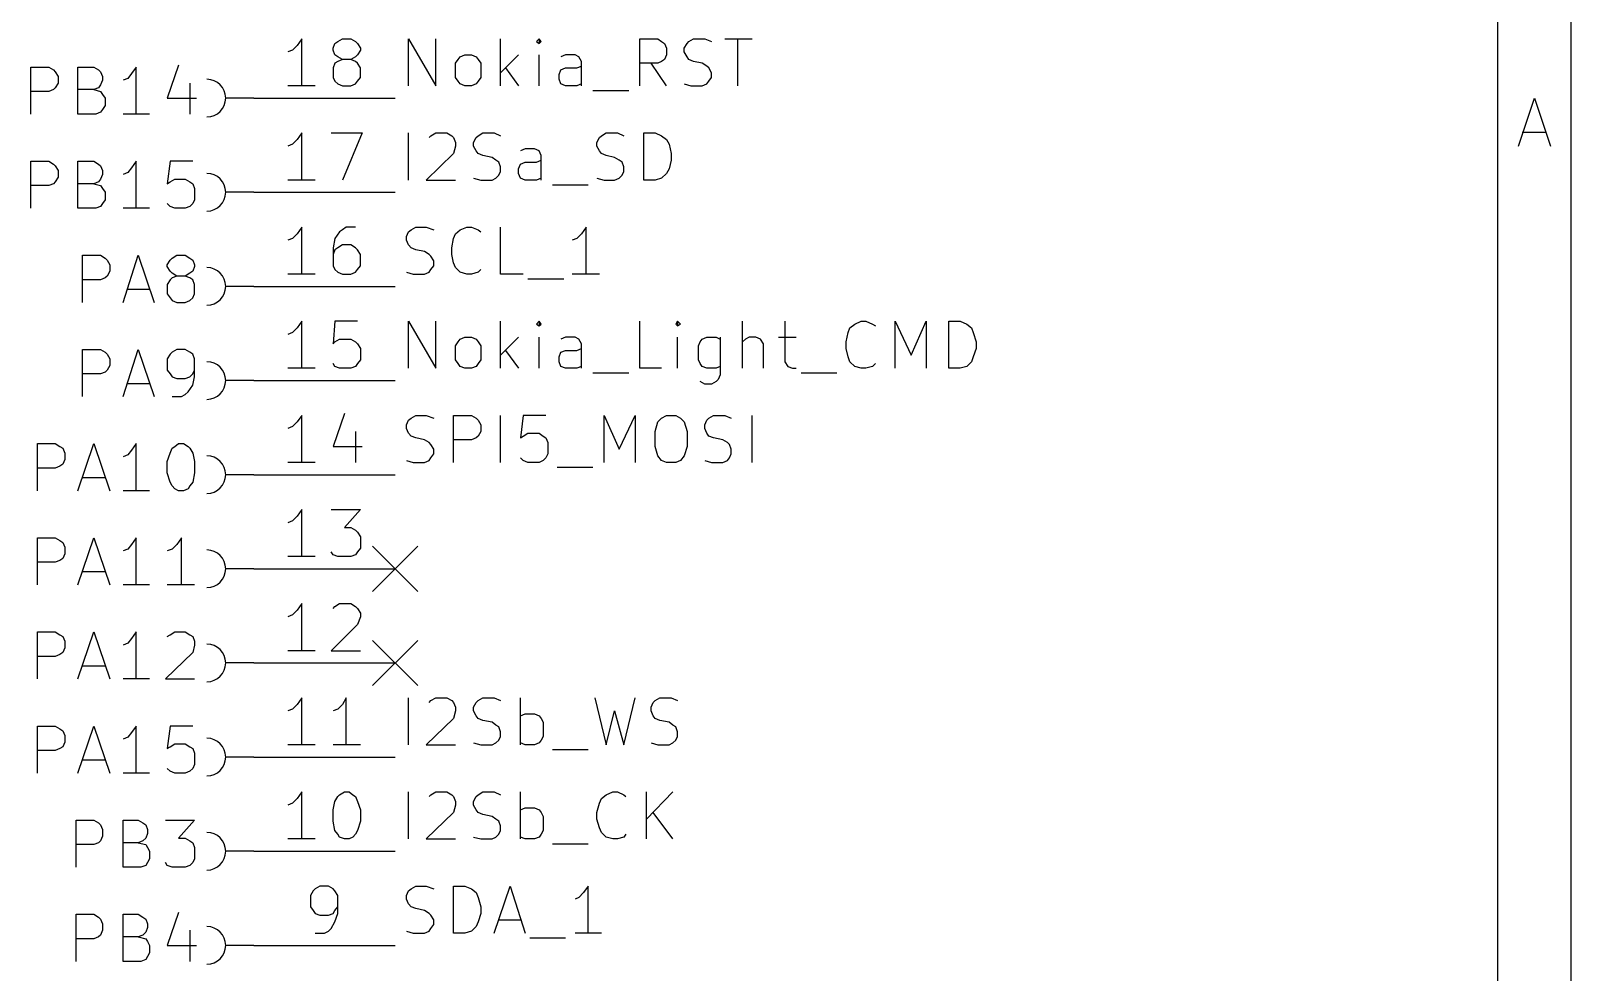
# Model space of a CAD drawing. Extents: x 0.4 to 11.3, y -7.9 to -0.4.
# Drawn here: x 9.663 to 11.299, y -2.278 to -1.278 of the extents above; entities that cross this region are included whole.
import ezdxf

# ---------------------------------------------------------------- set-up
doc = ezdxf.new("R2010")
doc.units = 0
doc.header["$MEASUREMENT"] = 0
for name, color, linetype in [('BLACK', 7, 'CONTINUOUS'), ('BLUE2', 5, 'CONTINUOUS'), ('BLUE3', 171, 'CONTINUOUS'), ('RED2', 1, 'CONTINUOUS')]:
    doc.layers.add(name, color=color, linetype=linetype)

msp = doc.modelspace()

# ---------------------------------------------------------------- linework, layer by layer
at = {"layer": 'BLACK', "linetype": 'CONTINUOUS'}
for p, q in [((10.064, -1.337), (10.064, -1.287)), ((10.064, -1.287), (10.093, -1.337)), ((10.093, -1.337), (10.093, -1.287)), ((10.162, -1.337), (10.162, -1.287)), ((10.203, -1.287), (10.2, -1.29)), ((10.2, -1.29), (10.203, -1.292)), ((10.205, -1.29), (10.203, -1.287)), ((10.203, -1.287), (10.203, -1.292)), ((10.203, -1.292), (10.205, -1.29)), ((10.31, -1.337), (10.31, -1.287)), ((10.31, -1.287), (10.329, -1.287)), ((10.329, -1.287), (10.333, -1.29)), ((10.333, -1.29), (10.336, -1.292)), ((10.336, -1.292), (10.338, -1.297)), ((10.357, -1.297), (10.36, -1.292)), ((10.36, -1.292), (10.362, -1.29)), ((10.362, -1.29), (10.367, -1.287)), ((10.367, -1.287), (10.379, -1.287)), ((10.379, -1.287), (10.386, -1.29)), ((10.4, -1.287), (10.429, -1.287)), ((10.414, -1.337), (10.414, -1.287)), ((10.117, -1.309), (10.119, -1.306)), ((10.119, -1.306), (10.124, -1.304)), ((10.124, -1.304), (10.131, -1.304)), ((10.131, -1.304), (10.136, -1.306)), ((10.136, -1.306), (10.138, -1.309)), ((10.181, -1.304), (10.162, -1.323)), ((10.203, -1.337), (10.203, -1.304)), ((10.231, -1.304), (10.226, -1.306)), ((10.241, -1.304), (10.231, -1.304)), ((10.245, -1.306), (10.241, -1.304)), ((10.248, -1.311), (10.245, -1.306)), ((10.338, -1.304), (10.336, -1.309)), ((10.338, -1.297), (10.338, -1.304)), ((10.357, -1.301), (10.357, -1.297)), ((10.36, -1.306), (10.357, -1.301)), ((10.362, -1.309), (10.36, -1.306)), ((10.114, -1.313), (10.117, -1.309)), ((10.114, -1.328), (10.114, -1.313)), ((10.138, -1.309), (10.141, -1.313)), ((10.141, -1.313), (10.141, -1.328)), ((10.167, -1.318), (10.181, -1.337)), ((10.224, -1.325), (10.226, -1.32)), ((10.224, -1.33), (10.224, -1.325)), ((10.226, -1.32), (10.231, -1.318)), ((10.231, -1.318), (10.243, -1.318)), ((10.243, -1.318), (10.248, -1.316)), ((10.248, -1.337), (10.248, -1.311)), ((10.329, -1.313), (10.31, -1.313)), ((10.338, -1.337), (10.322, -1.313)), ((10.333, -1.311), (10.329, -1.313)), ((10.336, -1.309), (10.333, -1.311)), ((10.367, -1.311), (10.362, -1.309)), ((10.376, -1.313), (10.367, -1.311)), ((10.381, -1.316), (10.376, -1.313)), ((10.383, -1.318), (10.381, -1.316)), ((10.386, -1.323), (10.383, -1.318)), ((10.386, -1.328), (10.386, -1.323)), ((10.117, -1.332), (10.114, -1.328)), ((10.119, -1.335), (10.117, -1.332)), ((10.124, -1.337), (10.119, -1.335)), ((10.131, -1.337), (10.124, -1.337)), ((10.136, -1.335), (10.131, -1.337)), ((10.138, -1.332), (10.136, -1.335)), ((10.141, -1.328), (10.138, -1.332)), ((10.226, -1.335), (10.224, -1.33)), ((10.231, -1.337), (10.226, -1.335)), ((10.243, -1.337), (10.231, -1.337)), ((10.248, -1.335), (10.243, -1.337)), ((10.357, -1.335), (10.364, -1.337)), ((10.364, -1.337), (10.376, -1.337)), ((10.376, -1.337), (10.381, -1.335)), ((10.381, -1.335), (10.383, -1.332)), ((10.383, -1.332), (10.386, -1.328)), ((10.26, -1.342), (10.298, -1.342)), ((10.064, -1.437), (10.064, -1.387)), ((10.086, -1.392), (10.088, -1.39)), ((10.088, -1.39), (10.093, -1.387)), ((10.093, -1.387), (10.105, -1.387)), ((10.105, -1.387), (10.11, -1.39)), ((10.11, -1.39), (10.112, -1.392)), ((10.136, -1.392), (10.138, -1.39)), ((10.138, -1.39), (10.143, -1.387)), ((10.143, -1.387), (10.155, -1.387)), ((10.155, -1.387), (10.162, -1.39)), ((10.267, -1.392), (10.269, -1.39)), ((10.269, -1.39), (10.274, -1.387)), ((10.274, -1.387), (10.286, -1.387)), ((10.286, -1.387), (10.293, -1.39)), ((10.314, -1.437), (10.314, -1.387)), ((10.314, -1.387), (10.326, -1.387)), ((10.326, -1.387), (10.333, -1.39)), ((10.333, -1.39), (10.338, -1.394)), ((10.112, -1.392), (10.114, -1.397)), ((10.114, -1.401), (10.112, -1.409)), ((10.114, -1.397), (10.114, -1.401)), ((10.133, -1.397), (10.136, -1.392)), ((10.133, -1.401), (10.133, -1.397)), ((10.136, -1.406), (10.133, -1.401)), ((10.138, -1.409), (10.136, -1.406)), ((10.188, -1.404), (10.183, -1.406)), ((10.198, -1.404), (10.188, -1.404)), ((10.203, -1.406), (10.198, -1.404)), ((10.205, -1.411), (10.203, -1.406)), ((10.264, -1.397), (10.267, -1.392)), ((10.264, -1.401), (10.264, -1.397)), ((10.267, -1.406), (10.264, -1.401)), ((10.269, -1.409), (10.267, -1.406)), ((10.338, -1.394), (10.341, -1.399)), ((10.341, -1.399), (10.343, -1.409)), ((10.112, -1.409), (10.083, -1.437)), ((10.143, -1.411), (10.138, -1.409)), ((10.153, -1.413), (10.143, -1.411)), ((10.157, -1.416), (10.153, -1.413)), ((10.16, -1.418), (10.157, -1.416)), ((10.162, -1.423), (10.16, -1.418)), ((10.162, -1.428), (10.162, -1.423)), ((10.181, -1.425), (10.183, -1.42)), ((10.183, -1.42), (10.188, -1.418)), ((10.188, -1.418), (10.2, -1.418)), ((10.2, -1.418), (10.205, -1.416)), ((10.205, -1.437), (10.205, -1.411)), ((10.274, -1.411), (10.269, -1.409)), ((10.283, -1.413), (10.274, -1.411)), ((10.288, -1.416), (10.283, -1.413)), ((10.291, -1.418), (10.288, -1.416)), ((10.293, -1.423), (10.291, -1.418)), ((10.293, -1.428), (10.293, -1.423)), ((10.343, -1.416), (10.341, -1.425)), ((10.343, -1.409), (10.343, -1.416)), ((10.083, -1.437), (10.114, -1.437)), ((10.133, -1.435), (10.141, -1.437)), ((10.141, -1.437), (10.153, -1.437)), ((10.153, -1.437), (10.157, -1.435)), ((10.157, -1.435), (10.16, -1.432)), ((10.16, -1.432), (10.162, -1.428)), ((10.181, -1.43), (10.181, -1.425)), ((10.183, -1.435), (10.181, -1.43)), ((10.188, -1.437), (10.183, -1.435)), ((10.2, -1.437), (10.188, -1.437)), ((10.205, -1.435), (10.2, -1.437)), ((10.264, -1.435), (10.272, -1.437)), ((10.272, -1.437), (10.283, -1.437)), ((10.283, -1.437), (10.288, -1.435)), ((10.288, -1.435), (10.291, -1.432)), ((10.291, -1.432), (10.293, -1.428)), ((10.326, -1.437), (10.314, -1.437)), ((10.333, -1.435), (10.326, -1.437)), ((10.338, -1.43), (10.333, -1.435)), ((10.341, -1.425), (10.338, -1.43)), ((10.217, -1.442), (10.255, -1.442)), ((10.067, -1.49), (10.072, -1.487)), ((10.072, -1.487), (10.083, -1.487)), ((10.083, -1.487), (10.091, -1.49)), ((10.119, -1.49), (10.126, -1.487)), ((10.126, -1.487), (10.131, -1.487)), ((10.131, -1.487), (10.138, -1.49)), ((10.162, -1.537), (10.162, -1.487)), ((10.253, -1.487), (10.248, -1.494)), ((10.253, -1.537), (10.253, -1.487)), ((10.062, -1.497), (10.064, -1.492)), ((10.062, -1.501), (10.062, -1.497)), ((10.064, -1.506), (10.062, -1.501)), ((10.064, -1.492), (10.067, -1.49)), ((10.11, -1.509), (10.112, -1.499)), ((10.112, -1.499), (10.114, -1.494)), ((10.114, -1.494), (10.119, -1.49)), ((10.138, -1.49), (10.141, -1.492)), ((10.243, -1.499), (10.238, -1.501)), ((10.248, -1.494), (10.243, -1.499)), ((10.067, -1.509), (10.064, -1.506)), ((10.072, -1.511), (10.067, -1.509)), ((10.081, -1.513), (10.072, -1.511)), ((10.086, -1.516), (10.081, -1.513)), ((10.088, -1.518), (10.086, -1.516)), ((10.091, -1.523), (10.088, -1.518)), ((10.11, -1.516), (10.11, -1.509)), ((10.112, -1.525), (10.11, -1.516)), ((10.062, -1.535), (10.069, -1.537)), ((10.069, -1.537), (10.081, -1.537)), ((10.081, -1.537), (10.086, -1.535)), ((10.086, -1.535), (10.088, -1.532)), ((10.088, -1.532), (10.091, -1.528)), ((10.091, -1.528), (10.091, -1.523)), ((10.114, -1.53), (10.112, -1.525)), ((10.119, -1.535), (10.114, -1.53)), ((10.126, -1.537), (10.119, -1.535)), ((10.131, -1.537), (10.126, -1.537)), ((10.138, -1.535), (10.131, -1.537)), ((10.141, -1.532), (10.138, -1.535)), ((10.186, -1.537), (10.162, -1.537)), ((10.267, -1.537), (10.238, -1.537)), ((10.191, -1.542), (10.229, -1.542)), ((10.064, -1.637), (10.064, -1.587)), ((10.064, -1.587), (10.093, -1.637)), ((10.093, -1.637), (10.093, -1.587)), ((10.162, -1.637), (10.162, -1.587)), ((10.203, -1.587), (10.2, -1.59)), ((10.2, -1.59), (10.203, -1.592)), ((10.205, -1.59), (10.203, -1.587)), ((10.203, -1.587), (10.203, -1.592)), ((10.203, -1.592), (10.205, -1.59)), ((10.31, -1.637), (10.31, -1.587)), ((10.35, -1.587), (10.348, -1.59)), ((10.348, -1.59), (10.35, -1.592)), ((10.353, -1.59), (10.35, -1.587)), ((10.35, -1.587), (10.35, -1.592)), ((10.35, -1.592), (10.353, -1.59)), ((10.419, -1.637), (10.419, -1.587)), ((10.464, -1.587), (10.464, -1.63)), ((10.529, -1.609), (10.531, -1.599)), ((10.531, -1.599), (10.533, -1.594)), ((10.533, -1.594), (10.538, -1.59)), ((10.538, -1.59), (10.545, -1.587)), ((10.545, -1.587), (10.55, -1.587)), ((10.55, -1.587), (10.557, -1.59)), ((10.557, -1.59), (10.56, -1.592)), ((10.581, -1.637), (10.581, -1.587)), ((10.581, -1.587), (10.598, -1.623)), ((10.598, -1.623), (10.614, -1.587)), ((10.614, -1.587), (10.614, -1.637)), ((10.638, -1.637), (10.638, -1.587)), ((10.638, -1.587), (10.65, -1.587)), ((10.65, -1.587), (10.657, -1.59)), ((10.657, -1.59), (10.662, -1.594)), ((10.662, -1.594), (10.664, -1.599)), ((10.664, -1.599), (10.667, -1.609)), ((10.114, -1.613), (10.117, -1.609)), ((10.114, -1.628), (10.114, -1.613)), ((10.117, -1.609), (10.119, -1.606)), ((10.119, -1.606), (10.124, -1.604)), ((10.124, -1.604), (10.131, -1.604)), ((10.131, -1.604), (10.136, -1.606)), ((10.136, -1.606), (10.138, -1.609)), ((10.138, -1.609), (10.141, -1.613)), ((10.141, -1.613), (10.141, -1.628)), ((10.181, -1.604), (10.162, -1.623)), ((10.167, -1.618), (10.181, -1.637)), ((10.203, -1.637), (10.203, -1.604)), ((10.231, -1.604), (10.226, -1.606)), ((10.226, -1.62), (10.231, -1.618)), ((10.241, -1.604), (10.231, -1.604)), ((10.231, -1.618), (10.243, -1.618)), ((10.245, -1.606), (10.241, -1.604)), ((10.243, -1.618), (10.248, -1.616)), ((10.248, -1.611), (10.245, -1.606)), ((10.248, -1.637), (10.248, -1.611)), ((10.35, -1.637), (10.35, -1.604)), ((10.372, -1.613), (10.374, -1.609)), ((10.372, -1.628), (10.372, -1.613)), ((10.374, -1.609), (10.376, -1.606)), ((10.376, -1.606), (10.381, -1.604)), ((10.381, -1.604), (10.391, -1.604)), ((10.391, -1.604), (10.395, -1.606)), ((10.395, -1.604), (10.395, -1.644)), ((10.422, -1.606), (10.419, -1.609)), ((10.426, -1.604), (10.422, -1.606)), ((10.433, -1.604), (10.426, -1.604)), ((10.438, -1.606), (10.433, -1.604)), ((10.441, -1.611), (10.438, -1.606)), ((10.441, -1.637), (10.441, -1.611)), ((10.457, -1.604), (10.476, -1.604)), ((10.529, -1.616), (10.529, -1.609)), ((10.531, -1.625), (10.529, -1.616)), ((10.667, -1.616), (10.664, -1.625)), ((10.667, -1.609), (10.667, -1.616)), ((10.117, -1.632), (10.114, -1.628)), ((10.119, -1.635), (10.117, -1.632)), ((10.124, -1.637), (10.119, -1.635)), ((10.136, -1.635), (10.131, -1.637)), ((10.138, -1.632), (10.136, -1.635)), ((10.141, -1.628), (10.138, -1.632)), ((10.224, -1.625), (10.226, -1.62)), ((10.224, -1.63), (10.224, -1.625)), ((10.226, -1.635), (10.224, -1.63)), ((10.231, -1.637), (10.226, -1.635)), ((10.248, -1.635), (10.243, -1.637)), ((10.374, -1.632), (10.372, -1.628)), ((10.376, -1.635), (10.374, -1.632)), ((10.381, -1.637), (10.376, -1.635)), ((10.395, -1.635), (10.391, -1.637)), ((10.464, -1.63), (10.467, -1.635)), ((10.467, -1.635), (10.472, -1.637)), ((10.533, -1.63), (10.531, -1.625)), ((10.538, -1.635), (10.533, -1.63)), ((10.545, -1.637), (10.538, -1.635)), ((10.557, -1.635), (10.55, -1.637)), ((10.56, -1.632), (10.557, -1.635)), ((10.657, -1.635), (10.65, -1.637)), ((10.662, -1.63), (10.657, -1.635)), ((10.664, -1.625), (10.662, -1.63)), ((10.131, -1.637), (10.124, -1.637)), ((10.243, -1.637), (10.231, -1.637)), ((10.26, -1.642), (10.298, -1.642)), ((10.333, -1.637), (10.31, -1.637)), ((10.379, -1.654), (10.374, -1.651)), ((10.391, -1.637), (10.381, -1.637)), ((10.391, -1.651), (10.386, -1.654)), ((10.393, -1.649), (10.391, -1.651)), ((10.395, -1.644), (10.393, -1.649)), ((10.472, -1.637), (10.476, -1.637)), ((10.481, -1.642), (10.519, -1.642)), ((10.55, -1.637), (10.545, -1.637)), ((10.65, -1.637), (10.638, -1.637)), ((10.386, -1.654), (10.379, -1.654)), ((10.062, -1.697), (10.064, -1.692)), ((10.062, -1.701), (10.062, -1.697)), ((10.064, -1.706), (10.062, -1.701)), ((10.064, -1.692), (10.067, -1.69)), ((10.067, -1.69), (10.072, -1.687)), ((10.072, -1.687), (10.083, -1.687)), ((10.083, -1.687), (10.091, -1.69)), ((10.112, -1.737), (10.112, -1.687)), ((10.112, -1.687), (10.131, -1.687)), ((10.131, -1.687), (10.136, -1.69)), ((10.136, -1.69), (10.138, -1.692)), ((10.138, -1.692), (10.141, -1.697)), ((10.141, -1.697), (10.141, -1.704)), ((10.162, -1.737), (10.162, -1.687)), ((10.186, -1.687), (10.183, -1.711)), ((10.21, -1.687), (10.186, -1.687)), ((10.272, -1.737), (10.272, -1.687)), ((10.272, -1.687), (10.288, -1.723)), ((10.288, -1.723), (10.305, -1.687)), ((10.305, -1.687), (10.305, -1.737)), ((10.326, -1.704), (10.329, -1.694)), ((10.329, -1.694), (10.333, -1.69)), ((10.333, -1.69), (10.338, -1.687)), ((10.338, -1.687), (10.348, -1.687)), ((10.348, -1.687), (10.353, -1.69)), ((10.353, -1.69), (10.357, -1.694)), ((10.357, -1.694), (10.36, -1.704)), ((10.379, -1.697), (10.381, -1.692)), ((10.379, -1.701), (10.379, -1.697)), ((10.381, -1.706), (10.379, -1.701)), ((10.381, -1.692), (10.383, -1.69)), ((10.383, -1.69), (10.388, -1.687)), ((10.388, -1.687), (10.4, -1.687)), ((10.4, -1.687), (10.407, -1.69)), ((10.429, -1.737), (10.429, -1.687)), ((10.067, -1.709), (10.064, -1.706)), ((10.072, -1.711), (10.067, -1.709)), ((10.081, -1.713), (10.072, -1.711)), ((10.086, -1.716), (10.081, -1.713)), ((10.088, -1.718), (10.086, -1.716)), ((10.131, -1.713), (10.112, -1.713)), ((10.136, -1.711), (10.131, -1.713)), ((10.138, -1.709), (10.136, -1.711)), ((10.141, -1.704), (10.138, -1.709)), ((10.183, -1.711), (10.186, -1.709)), ((10.186, -1.709), (10.191, -1.706)), ((10.191, -1.706), (10.203, -1.706)), ((10.203, -1.706), (10.207, -1.709)), ((10.207, -1.709), (10.21, -1.711)), ((10.21, -1.711), (10.212, -1.716)), ((10.212, -1.716), (10.212, -1.728)), ((10.326, -1.72), (10.326, -1.704)), ((10.36, -1.704), (10.36, -1.72)), ((10.383, -1.709), (10.381, -1.706)), ((10.388, -1.711), (10.383, -1.709)), ((10.398, -1.713), (10.388, -1.711)), ((10.403, -1.716), (10.398, -1.713)), ((10.405, -1.718), (10.403, -1.716)), ((10.086, -1.735), (10.088, -1.732)), ((10.091, -1.723), (10.088, -1.718)), ((10.088, -1.732), (10.091, -1.728)), ((10.091, -1.728), (10.091, -1.723)), ((10.186, -1.735), (10.183, -1.732)), ((10.21, -1.732), (10.207, -1.735)), ((10.212, -1.728), (10.21, -1.732)), ((10.329, -1.73), (10.326, -1.72)), ((10.333, -1.735), (10.329, -1.73)), ((10.357, -1.73), (10.353, -1.735)), ((10.36, -1.72), (10.357, -1.73)), ((10.403, -1.735), (10.405, -1.732)), ((10.407, -1.723), (10.405, -1.718)), ((10.405, -1.732), (10.407, -1.728)), ((10.407, -1.728), (10.407, -1.723)), ((10.062, -1.735), (10.069, -1.737)), ((10.069, -1.737), (10.081, -1.737)), ((10.081, -1.737), (10.086, -1.735)), ((10.191, -1.737), (10.186, -1.735)), ((10.203, -1.737), (10.191, -1.737)), ((10.207, -1.735), (10.203, -1.737)), ((10.222, -1.742), (10.26, -1.742)), ((10.338, -1.737), (10.333, -1.735)), ((10.348, -1.737), (10.338, -1.737)), ((10.353, -1.735), (10.348, -1.737)), ((10.379, -1.735), (10.386, -1.737)), ((10.386, -1.737), (10.398, -1.737)), ((10.398, -1.737), (10.403, -1.735)), ((10.064, -2.037), (10.064, -1.987)), ((10.086, -1.992), (10.088, -1.99)), ((10.088, -1.99), (10.093, -1.987)), ((10.093, -1.987), (10.105, -1.987)), ((10.105, -1.987), (10.11, -1.99)), ((10.11, -1.99), (10.112, -1.992)), ((10.112, -1.992), (10.114, -1.997)), ((10.133, -1.997), (10.136, -1.992)), ((10.136, -1.992), (10.138, -1.99)), ((10.138, -1.99), (10.143, -1.987)), ((10.143, -1.987), (10.155, -1.987)), ((10.155, -1.987), (10.162, -1.99)), ((10.183, -2.037), (10.183, -1.987)), ((10.262, -1.987), (10.274, -2.037)), ((10.293, -2.037), (10.305, -1.987)), ((10.322, -1.997), (10.324, -1.992)), ((10.324, -1.992), (10.326, -1.99)), ((10.326, -1.99), (10.331, -1.987)), ((10.331, -1.987), (10.343, -1.987)), ((10.343, -1.987), (10.35, -1.99)), ((10.112, -2.009), (10.083, -2.037)), ((10.114, -2.001), (10.112, -2.009)), ((10.114, -1.997), (10.114, -2.001)), ((10.133, -2.001), (10.133, -1.997)), ((10.136, -2.006), (10.133, -2.001)), ((10.138, -2.009), (10.136, -2.006)), ((10.143, -2.011), (10.138, -2.009)), ((10.153, -2.013), (10.143, -2.011)), ((10.183, -2.006), (10.188, -2.004)), ((10.188, -2.004), (10.198, -2.004)), ((10.198, -2.004), (10.203, -2.006)), ((10.203, -2.006), (10.205, -2.009)), ((10.205, -2.009), (10.207, -2.013)), ((10.274, -2.037), (10.283, -2.001)), ((10.283, -2.001), (10.293, -2.037)), ((10.322, -2.001), (10.322, -1.997)), ((10.324, -2.006), (10.322, -2.001)), ((10.326, -2.009), (10.324, -2.006)), ((10.331, -2.011), (10.326, -2.009)), ((10.341, -2.013), (10.331, -2.011)), ((10.157, -2.016), (10.153, -2.013)), ((10.16, -2.018), (10.157, -2.016)), ((10.162, -2.023), (10.16, -2.018)), ((10.16, -2.032), (10.162, -2.028)), ((10.162, -2.028), (10.162, -2.023)), ((10.207, -2.028), (10.205, -2.032)), ((10.207, -2.013), (10.207, -2.028)), ((10.345, -2.016), (10.341, -2.013)), ((10.348, -2.018), (10.345, -2.016)), ((10.35, -2.023), (10.348, -2.018)), ((10.348, -2.032), (10.35, -2.028)), ((10.35, -2.028), (10.35, -2.023)), ((10.083, -2.037), (10.114, -2.037)), ((10.133, -2.035), (10.141, -2.037)), ((10.141, -2.037), (10.153, -2.037)), ((10.153, -2.037), (10.157, -2.035)), ((10.157, -2.035), (10.16, -2.032)), ((10.188, -2.037), (10.183, -2.035)), ((10.198, -2.037), (10.188, -2.037)), ((10.203, -2.035), (10.198, -2.037)), ((10.205, -2.032), (10.203, -2.035)), ((10.217, -2.042), (10.255, -2.042)), ((10.322, -2.035), (10.329, -2.037)), ((10.329, -2.037), (10.341, -2.037)), ((10.341, -2.037), (10.345, -2.035)), ((10.345, -2.035), (10.348, -2.032)), ((10.064, -2.137), (10.064, -2.087)), ((10.086, -2.092), (10.088, -2.09)), ((10.088, -2.09), (10.093, -2.087)), ((10.093, -2.087), (10.105, -2.087)), ((10.105, -2.087), (10.11, -2.09)), ((10.11, -2.09), (10.112, -2.092)), ((10.112, -2.092), (10.114, -2.097)), ((10.133, -2.097), (10.136, -2.092)), ((10.136, -2.092), (10.138, -2.09)), ((10.138, -2.09), (10.143, -2.087)), ((10.143, -2.087), (10.155, -2.087)), ((10.155, -2.087), (10.162, -2.09)), ((10.183, -2.137), (10.183, -2.087)), ((10.267, -2.099), (10.269, -2.094)), ((10.269, -2.094), (10.274, -2.09)), ((10.274, -2.09), (10.281, -2.087)), ((10.281, -2.087), (10.286, -2.087)), ((10.286, -2.087), (10.293, -2.09)), ((10.293, -2.09), (10.295, -2.092)), ((10.317, -2.137), (10.317, -2.087)), ((10.345, -2.087), (10.317, -2.116)), ((10.112, -2.109), (10.083, -2.137)), ((10.114, -2.101), (10.112, -2.109)), ((10.114, -2.097), (10.114, -2.101)), ((10.133, -2.101), (10.133, -2.097)), ((10.136, -2.106), (10.133, -2.101)), ((10.138, -2.109), (10.136, -2.106)), ((10.143, -2.111), (10.138, -2.109)), ((10.183, -2.106), (10.188, -2.104)), ((10.188, -2.104), (10.198, -2.104)), ((10.198, -2.104), (10.203, -2.106)), ((10.203, -2.106), (10.205, -2.109)), ((10.205, -2.109), (10.207, -2.113)), ((10.264, -2.109), (10.267, -2.099)), ((10.264, -2.116), (10.264, -2.109)), ((10.345, -2.137), (10.324, -2.109)), ((10.153, -2.113), (10.143, -2.111)), ((10.157, -2.116), (10.153, -2.113)), ((10.16, -2.118), (10.157, -2.116)), ((10.162, -2.123), (10.16, -2.118)), ((10.162, -2.128), (10.162, -2.123)), ((10.207, -2.113), (10.207, -2.128)), ((10.267, -2.125), (10.264, -2.116)), ((10.269, -2.13), (10.267, -2.125)), ((10.083, -2.137), (10.114, -2.137)), ((10.133, -2.135), (10.141, -2.137)), ((10.141, -2.137), (10.153, -2.137)), ((10.153, -2.137), (10.157, -2.135)), ((10.157, -2.135), (10.16, -2.132)), ((10.16, -2.132), (10.162, -2.128)), ((10.188, -2.137), (10.183, -2.135)), ((10.198, -2.137), (10.188, -2.137)), ((10.203, -2.135), (10.198, -2.137)), ((10.205, -2.132), (10.203, -2.135)), ((10.207, -2.128), (10.205, -2.132)), ((10.217, -2.142), (10.255, -2.142)), ((10.274, -2.135), (10.269, -2.13)), ((10.281, -2.137), (10.274, -2.135)), ((10.286, -2.137), (10.281, -2.137)), ((10.293, -2.135), (10.286, -2.137)), ((10.295, -2.132), (10.293, -2.135)), ((10.062, -2.197), (10.064, -2.192)), ((10.064, -2.192), (10.067, -2.19)), ((10.067, -2.19), (10.072, -2.187)), ((10.072, -2.187), (10.083, -2.187)), ((10.083, -2.187), (10.091, -2.19)), ((10.112, -2.237), (10.112, -2.187)), ((10.112, -2.187), (10.124, -2.187)), ((10.124, -2.187), (10.131, -2.19)), ((10.131, -2.19), (10.136, -2.194)), ((10.155, -2.237), (10.172, -2.187)), ((10.172, -2.187), (10.188, -2.237)), ((10.255, -2.187), (10.25, -2.194)), ((10.255, -2.237), (10.255, -2.187)), ((10.062, -2.201), (10.062, -2.197)), ((10.064, -2.206), (10.062, -2.201)), ((10.067, -2.209), (10.064, -2.206)), ((10.136, -2.194), (10.138, -2.199)), ((10.138, -2.199), (10.141, -2.209)), ((10.245, -2.199), (10.241, -2.201)), ((10.25, -2.194), (10.245, -2.199)), ((10.072, -2.211), (10.067, -2.209)), ((10.081, -2.213), (10.072, -2.211)), ((10.086, -2.216), (10.081, -2.213)), ((10.088, -2.218), (10.086, -2.216)), ((10.091, -2.223), (10.088, -2.218)), ((10.091, -2.228), (10.091, -2.223)), ((10.141, -2.216), (10.138, -2.225)), ((10.141, -2.209), (10.141, -2.216)), ((10.16, -2.223), (10.183, -2.223)), ((10.062, -2.235), (10.069, -2.237)), ((10.069, -2.237), (10.081, -2.237)), ((10.081, -2.237), (10.086, -2.235)), ((10.086, -2.235), (10.088, -2.232)), ((10.088, -2.232), (10.091, -2.228)), ((10.124, -2.237), (10.112, -2.237)), ((10.131, -2.235), (10.124, -2.237)), ((10.136, -2.23), (10.131, -2.235)), ((10.138, -2.225), (10.136, -2.23)), ((10.269, -2.237), (10.241, -2.237)), ((10.193, -2.242), (10.231, -2.242))]:
    msp.add_line(p, q, dxfattribs=at)
at = {"layer": 'BLUE2', "linetype": 'CONTINUOUS'}
for p, q in [((10.026, -1.826), (10.074, -1.874)), ((10.074, -1.826), (10.026, -1.874)), ((10.026, -1.926), (10.074, -1.974)), ((10.074, -1.926), (10.026, -1.974))]:
    msp.add_line(p, q, dxfattribs=at)
at = {"layer": 'BLUE3', "linetype": 'CONTINUOUS'}
for p, q in [((9.663, -1.367), (9.663, -1.317)), ((9.663, -1.317), (9.682, -1.317)), ((9.682, -1.317), (9.687, -1.32)), ((9.687, -1.32), (9.689, -1.322)), ((9.689, -1.322), (9.692, -1.327)), ((9.713, -1.367), (9.713, -1.317)), ((9.713, -1.317), (9.73, -1.317)), ((9.73, -1.317), (9.735, -1.32)), ((9.735, -1.32), (9.737, -1.322)), ((9.737, -1.322), (9.739, -1.327)), ((9.77, -1.324), (9.766, -1.329)), ((9.775, -1.317), (9.77, -1.324)), ((9.775, -1.367), (9.775, -1.317)), ((9.82, -1.315), (9.808, -1.35)), ((9.687, -1.341), (9.682, -1.343)), ((9.689, -1.339), (9.687, -1.341)), ((9.692, -1.334), (9.689, -1.339)), ((9.692, -1.327), (9.692, -1.334)), ((9.73, -1.341), (9.713, -1.341)), ((9.735, -1.339), (9.73, -1.341)), ((9.73, -1.341), (9.737, -1.343)), ((9.737, -1.336), (9.735, -1.339)), ((9.739, -1.331), (9.737, -1.336)), ((9.739, -1.327), (9.739, -1.331)), ((9.766, -1.329), (9.761, -1.331)), ((9.832, -1.334), (9.832, -1.367)), ((9.682, -1.343), (9.663, -1.343)), ((9.737, -1.343), (9.739, -1.346)), ((9.739, -1.346), (9.742, -1.35)), ((9.742, -1.35), (9.742, -1.358)), ((9.808, -1.35), (9.839, -1.35)), ((9.732, -1.367), (9.713, -1.367)), ((9.737, -1.365), (9.732, -1.367)), ((9.739, -1.362), (9.737, -1.365)), ((9.742, -1.358), (9.739, -1.362)), ((9.789, -1.367), (9.761, -1.367)), ((9.663, -1.467), (9.663, -1.417)), ((9.663, -1.417), (9.682, -1.417)), ((9.682, -1.417), (9.687, -1.42)), ((9.687, -1.42), (9.689, -1.422)), ((9.689, -1.422), (9.692, -1.427)), ((9.713, -1.467), (9.713, -1.417)), ((9.713, -1.417), (9.73, -1.417)), ((9.73, -1.417), (9.735, -1.42)), ((9.735, -1.42), (9.737, -1.422)), ((9.737, -1.422), (9.739, -1.427)), ((9.775, -1.417), (9.77, -1.424)), ((9.775, -1.467), (9.775, -1.417)), ((9.811, -1.417), (9.808, -1.441)), ((9.835, -1.417), (9.811, -1.417)), ((9.689, -1.439), (9.687, -1.441)), ((9.692, -1.434), (9.689, -1.439)), ((9.692, -1.427), (9.692, -1.434)), ((9.735, -1.439), (9.73, -1.441)), ((9.737, -1.436), (9.735, -1.439)), ((9.739, -1.431), (9.737, -1.436)), ((9.739, -1.427), (9.739, -1.431)), ((9.766, -1.429), (9.761, -1.431)), ((9.77, -1.424), (9.766, -1.429)), ((9.808, -1.441), (9.811, -1.439)), ((9.811, -1.439), (9.816, -1.436)), ((9.816, -1.436), (9.827, -1.436)), ((9.827, -1.436), (9.832, -1.439)), ((9.832, -1.439), (9.835, -1.441)), ((9.682, -1.443), (9.663, -1.443)), ((9.687, -1.441), (9.682, -1.443)), ((9.73, -1.441), (9.713, -1.441)), ((9.73, -1.441), (9.737, -1.443)), ((9.737, -1.443), (9.739, -1.446)), ((9.739, -1.446), (9.742, -1.45)), ((9.742, -1.45), (9.742, -1.458)), ((9.835, -1.441), (9.837, -1.446)), ((9.837, -1.446), (9.837, -1.458)), ((9.732, -1.467), (9.713, -1.467)), ((9.737, -1.465), (9.732, -1.467)), ((9.739, -1.462), (9.737, -1.465)), ((9.742, -1.458), (9.739, -1.462)), ((9.789, -1.467), (9.761, -1.467)), ((9.811, -1.465), (9.808, -1.462)), ((9.816, -1.467), (9.811, -1.465)), ((9.827, -1.467), (9.816, -1.467)), ((9.832, -1.465), (9.827, -1.467)), ((9.835, -1.462), (9.832, -1.465)), ((9.837, -1.458), (9.835, -1.462)), ((9.718, -1.567), (9.718, -1.517)), ((9.718, -1.517), (9.737, -1.517)), ((9.737, -1.517), (9.742, -1.52)), ((9.742, -1.52), (9.744, -1.522)), ((9.761, -1.567), (9.777, -1.517)), ((9.777, -1.517), (9.794, -1.567)), ((9.811, -1.522), (9.813, -1.52)), ((9.813, -1.52), (9.818, -1.517)), ((9.818, -1.517), (9.827, -1.517)), ((9.827, -1.517), (9.832, -1.52)), ((9.832, -1.52), (9.835, -1.522)), ((9.744, -1.522), (9.747, -1.527)), ((9.747, -1.534), (9.744, -1.539)), ((9.747, -1.527), (9.747, -1.534)), ((9.808, -1.527), (9.811, -1.522)), ((9.808, -1.529), (9.808, -1.527)), ((9.811, -1.534), (9.808, -1.529)), ((9.813, -1.536), (9.811, -1.534)), ((9.818, -1.539), (9.813, -1.536)), ((9.832, -1.536), (9.827, -1.539)), ((9.835, -1.534), (9.832, -1.536)), ((9.835, -1.522), (9.837, -1.527)), ((9.837, -1.529), (9.835, -1.534)), ((9.837, -1.527), (9.837, -1.529)), ((9.737, -1.543), (9.718, -1.543)), ((9.742, -1.541), (9.737, -1.543)), ((9.744, -1.539), (9.742, -1.541)), ((9.766, -1.553), (9.789, -1.553)), ((9.811, -1.543), (9.808, -1.548)), ((9.808, -1.548), (9.808, -1.558)), ((9.813, -1.541), (9.811, -1.543)), ((9.818, -1.539), (9.813, -1.541)), ((9.827, -1.539), (9.818, -1.539)), ((9.832, -1.541), (9.827, -1.539)), ((9.835, -1.543), (9.832, -1.541)), ((9.837, -1.548), (9.835, -1.543)), ((9.837, -1.558), (9.837, -1.548)), ((9.808, -1.558), (9.811, -1.562)), ((9.811, -1.562), (9.813, -1.565)), ((9.813, -1.565), (9.818, -1.567)), ((9.818, -1.567), (9.827, -1.567)), ((9.827, -1.567), (9.832, -1.565)), ((9.832, -1.565), (9.835, -1.562)), ((9.835, -1.562), (9.837, -1.558)), ((9.718, -1.667), (9.718, -1.617)), ((9.718, -1.617), (9.737, -1.617)), ((9.737, -1.617), (9.742, -1.62)), ((9.761, -1.667), (9.777, -1.617)), ((9.777, -1.617), (9.794, -1.667)), ((9.818, -1.617), (9.813, -1.62)), ((9.827, -1.617), (9.818, -1.617)), ((9.832, -1.62), (9.827, -1.617)), ((9.742, -1.62), (9.744, -1.622)), ((9.744, -1.622), (9.747, -1.627)), ((9.747, -1.634), (9.744, -1.639)), ((9.747, -1.627), (9.747, -1.634)), ((9.811, -1.622), (9.808, -1.627)), ((9.808, -1.627), (9.808, -1.639)), ((9.813, -1.62), (9.811, -1.622)), ((9.835, -1.622), (9.832, -1.62)), ((9.837, -1.627), (9.835, -1.622)), ((9.837, -1.646), (9.837, -1.627)), ((9.737, -1.643), (9.718, -1.643)), ((9.742, -1.641), (9.737, -1.643)), ((9.744, -1.639), (9.742, -1.641)), ((9.808, -1.639), (9.811, -1.643)), ((9.811, -1.643), (9.813, -1.646)), ((9.813, -1.646), (9.818, -1.648)), ((9.818, -1.648), (9.827, -1.648)), ((9.827, -1.648), (9.832, -1.646)), ((9.832, -1.646), (9.835, -1.643)), ((9.835, -1.643), (9.837, -1.639)), ((9.835, -1.655), (9.837, -1.646)), ((9.766, -1.653), (9.789, -1.653)), ((9.813, -1.667), (9.823, -1.667)), ((9.823, -1.667), (9.827, -1.665)), ((9.827, -1.665), (9.83, -1.662)), ((9.83, -1.662), (9.835, -1.655)), ((9.67, -1.767), (9.67, -1.717)), ((9.67, -1.717), (9.689, -1.717)), ((9.689, -1.717), (9.694, -1.72)), ((9.713, -1.767), (9.73, -1.717)), ((9.73, -1.717), (9.747, -1.767)), ((9.775, -1.717), (9.77, -1.724)), ((9.775, -1.767), (9.775, -1.717)), ((9.816, -1.72), (9.82, -1.717)), ((9.82, -1.717), (9.825, -1.717)), ((9.825, -1.717), (9.83, -1.72)), ((9.694, -1.72), (9.697, -1.722)), ((9.697, -1.722), (9.699, -1.727)), ((9.699, -1.734), (9.697, -1.739)), ((9.699, -1.727), (9.699, -1.734)), ((9.766, -1.729), (9.761, -1.731)), ((9.77, -1.724), (9.766, -1.729)), ((9.808, -1.736), (9.811, -1.727)), ((9.811, -1.727), (9.813, -1.722)), ((9.813, -1.722), (9.816, -1.72)), ((9.83, -1.72), (9.832, -1.722)), ((9.832, -1.722), (9.835, -1.727)), ((9.835, -1.727), (9.837, -1.736)), ((9.689, -1.743), (9.67, -1.743)), ((9.694, -1.741), (9.689, -1.743)), ((9.697, -1.739), (9.694, -1.741)), ((9.808, -1.748), (9.808, -1.736)), ((9.811, -1.758), (9.808, -1.748)), ((9.837, -1.748), (9.835, -1.758)), ((9.837, -1.736), (9.837, -1.748)), ((9.718, -1.753), (9.742, -1.753)), ((9.813, -1.762), (9.811, -1.758)), ((9.816, -1.765), (9.813, -1.762)), ((9.82, -1.767), (9.816, -1.765)), ((9.83, -1.765), (9.825, -1.767)), ((9.832, -1.762), (9.83, -1.765)), ((9.835, -1.758), (9.832, -1.762)), ((9.789, -1.767), (9.761, -1.767)), ((9.825, -1.767), (9.82, -1.767)), ((9.67, -1.867), (9.67, -1.817)), ((9.67, -1.817), (9.689, -1.817)), ((9.689, -1.817), (9.694, -1.82)), ((9.694, -1.82), (9.697, -1.822)), ((9.697, -1.822), (9.699, -1.827)), ((9.699, -1.827), (9.699, -1.834)), ((9.713, -1.867), (9.73, -1.817)), ((9.73, -1.817), (9.747, -1.867)), ((9.766, -1.829), (9.761, -1.831)), ((9.77, -1.824), (9.766, -1.829)), ((9.775, -1.817), (9.77, -1.824)), ((9.775, -1.867), (9.775, -1.817)), ((9.813, -1.829), (9.808, -1.831)), ((9.818, -1.824), (9.813, -1.829)), ((9.823, -1.817), (9.818, -1.824)), ((9.823, -1.867), (9.823, -1.817)), ((9.689, -1.843), (9.67, -1.843)), ((9.694, -1.841), (9.689, -1.843)), ((9.697, -1.839), (9.694, -1.841)), ((9.699, -1.834), (9.697, -1.839)), ((9.718, -1.853), (9.742, -1.853)), ((9.789, -1.867), (9.761, -1.867)), ((9.837, -1.867), (9.808, -1.867)), ((9.67, -1.967), (9.67, -1.917)), ((9.67, -1.917), (9.689, -1.917)), ((9.689, -1.917), (9.694, -1.92)), ((9.694, -1.92), (9.697, -1.922)), ((9.697, -1.922), (9.699, -1.927)), ((9.699, -1.927), (9.699, -1.934)), ((9.713, -1.967), (9.73, -1.917)), ((9.73, -1.917), (9.747, -1.967)), ((9.766, -1.929), (9.761, -1.931)), ((9.77, -1.924), (9.766, -1.929)), ((9.775, -1.917), (9.77, -1.924)), ((9.775, -1.967), (9.775, -1.917)), ((9.808, -1.922), (9.811, -1.92)), ((9.811, -1.92), (9.816, -1.917)), ((9.816, -1.917), (9.827, -1.917)), ((9.827, -1.917), (9.832, -1.92)), ((9.832, -1.92), (9.835, -1.922)), ((9.835, -1.922), (9.837, -1.927)), ((9.837, -1.927), (9.837, -1.931)), ((9.689, -1.943), (9.67, -1.943)), ((9.694, -1.941), (9.689, -1.943)), ((9.697, -1.939), (9.694, -1.941)), ((9.699, -1.934), (9.697, -1.939)), ((9.835, -1.939), (9.806, -1.967)), ((9.837, -1.931), (9.835, -1.939)), ((9.718, -1.953), (9.742, -1.953)), ((9.789, -1.967), (9.761, -1.967)), ((9.806, -1.967), (9.837, -1.967)), ((9.67, -2.067), (9.67, -2.017)), ((9.67, -2.017), (9.689, -2.017)), ((9.689, -2.017), (9.694, -2.02)), ((9.694, -2.02), (9.697, -2.022)), ((9.697, -2.022), (9.699, -2.027)), ((9.699, -2.027), (9.699, -2.034)), ((9.713, -2.067), (9.73, -2.017)), ((9.73, -2.017), (9.747, -2.067)), ((9.77, -2.024), (9.766, -2.029)), ((9.775, -2.017), (9.77, -2.024)), ((9.775, -2.067), (9.775, -2.017)), ((9.811, -2.017), (9.808, -2.041)), ((9.835, -2.017), (9.811, -2.017)), ((9.689, -2.043), (9.67, -2.043)), ((9.694, -2.041), (9.689, -2.043)), ((9.697, -2.039), (9.694, -2.041)), ((9.699, -2.034), (9.697, -2.039)), ((9.766, -2.029), (9.761, -2.031)), ((9.808, -2.041), (9.811, -2.039)), ((9.811, -2.039), (9.816, -2.036)), ((9.816, -2.036), (9.827, -2.036)), ((9.827, -2.036), (9.832, -2.039)), ((9.832, -2.039), (9.835, -2.041)), ((9.835, -2.041), (9.837, -2.046)), ((9.718, -2.053), (9.742, -2.053)), ((9.837, -2.058), (9.835, -2.062)), ((9.837, -2.046), (9.837, -2.058)), ((9.789, -2.067), (9.761, -2.067)), ((9.811, -2.065), (9.808, -2.062)), ((9.816, -2.067), (9.811, -2.065)), ((9.827, -2.067), (9.816, -2.067)), ((9.832, -2.065), (9.827, -2.067)), ((9.835, -2.062), (9.832, -2.065)), ((9.711, -2.167), (9.711, -2.117)), ((9.711, -2.117), (9.73, -2.117)), ((9.73, -2.117), (9.735, -2.12)), ((9.735, -2.12), (9.737, -2.122)), ((9.737, -2.122), (9.739, -2.127)), ((9.761, -2.167), (9.761, -2.117)), ((9.761, -2.117), (9.777, -2.117)), ((9.777, -2.117), (9.782, -2.12)), ((9.782, -2.12), (9.785, -2.122)), ((9.785, -2.122), (9.787, -2.127)), ((9.806, -2.117), (9.837, -2.117)), ((9.837, -2.117), (9.82, -2.136)), ((9.73, -2.143), (9.711, -2.143)), ((9.735, -2.141), (9.73, -2.143)), ((9.737, -2.139), (9.735, -2.141)), ((9.739, -2.134), (9.737, -2.139)), ((9.739, -2.127), (9.739, -2.134)), ((9.777, -2.141), (9.761, -2.141)), ((9.782, -2.139), (9.777, -2.141)), ((9.777, -2.141), (9.785, -2.143)), ((9.785, -2.136), (9.782, -2.139)), ((9.787, -2.131), (9.785, -2.136)), ((9.785, -2.143), (9.787, -2.146)), ((9.787, -2.127), (9.787, -2.131)), ((9.82, -2.136), (9.827, -2.136)), ((9.827, -2.136), (9.832, -2.139)), ((9.832, -2.139), (9.835, -2.141)), ((9.835, -2.141), (9.837, -2.146)), ((9.787, -2.146), (9.789, -2.15)), ((9.789, -2.158), (9.787, -2.162)), ((9.789, -2.15), (9.789, -2.158)), ((9.837, -2.158), (9.835, -2.162)), ((9.837, -2.146), (9.837, -2.158)), ((9.78, -2.167), (9.761, -2.167)), ((9.785, -2.165), (9.78, -2.167)), ((9.787, -2.162), (9.785, -2.165)), ((9.808, -2.165), (9.806, -2.162)), ((9.813, -2.167), (9.808, -2.165)), ((9.827, -2.167), (9.813, -2.167)), ((9.832, -2.165), (9.827, -2.167)), ((9.835, -2.162), (9.832, -2.165)), ((9.711, -2.267), (9.711, -2.217)), ((9.711, -2.217), (9.73, -2.217)), ((9.73, -2.217), (9.735, -2.22)), ((9.735, -2.22), (9.737, -2.222)), ((9.737, -2.222), (9.739, -2.227)), ((9.761, -2.267), (9.761, -2.217)), ((9.761, -2.217), (9.777, -2.217)), ((9.777, -2.217), (9.782, -2.22)), ((9.782, -2.22), (9.785, -2.222)), ((9.785, -2.222), (9.787, -2.227)), ((9.82, -2.215), (9.808, -2.25)), ((9.735, -2.241), (9.73, -2.243)), ((9.737, -2.239), (9.735, -2.241)), ((9.739, -2.234), (9.737, -2.239)), ((9.739, -2.227), (9.739, -2.234)), ((9.777, -2.241), (9.761, -2.241)), ((9.782, -2.239), (9.777, -2.241)), ((9.777, -2.241), (9.785, -2.243)), ((9.785, -2.236), (9.782, -2.239)), ((9.787, -2.231), (9.785, -2.236)), ((9.787, -2.227), (9.787, -2.231)), ((9.832, -2.234), (9.832, -2.267)), ((9.73, -2.243), (9.711, -2.243)), ((9.785, -2.243), (9.787, -2.246)), ((9.787, -2.246), (9.789, -2.25)), ((9.789, -2.25), (9.789, -2.258)), ((9.808, -2.25), (9.839, -2.25)), ((9.78, -2.267), (9.761, -2.267)), ((9.785, -2.265), (9.78, -2.267)), ((9.787, -2.262), (9.785, -2.265)), ((9.789, -2.258), (9.787, -2.262))]:
    msp.add_line(p, q, dxfattribs=at)
at = {"layer": 'RED2', "linetype": 'CONTINUOUS'}
for p, q in [((11.299, -7.874), (11.299, -0.394)), ((11.221, -7.796), (11.221, -0.472)), ((9.951, -1.287), (9.946, -1.294)), ((9.951, -1.337), (9.951, -1.287)), ((9.984, -1.297), (9.986, -1.292)), ((9.986, -1.292), (9.989, -1.29)), ((9.989, -1.29), (9.994, -1.287)), ((9.994, -1.287), (10.003, -1.287)), ((10.003, -1.287), (10.008, -1.29)), ((10.008, -1.29), (10.01, -1.292)), ((10.01, -1.292), (10.013, -1.297)), ((9.941, -1.299), (9.936, -1.301)), ((9.946, -1.294), (9.941, -1.299)), ((9.984, -1.299), (9.984, -1.297)), ((9.986, -1.304), (9.984, -1.299)), ((9.989, -1.306), (9.986, -1.304)), ((9.994, -1.309), (9.989, -1.306)), ((10.008, -1.306), (10.003, -1.309)), ((10.01, -1.304), (10.008, -1.306)), ((10.013, -1.299), (10.01, -1.304)), ((10.013, -1.297), (10.013, -1.299)), ((9.986, -1.313), (9.984, -1.318)), ((9.984, -1.318), (9.984, -1.328)), ((9.989, -1.311), (9.986, -1.313)), ((9.994, -1.309), (9.989, -1.311)), ((10.003, -1.309), (9.994, -1.309)), ((10.008, -1.311), (10.003, -1.309)), ((10.01, -1.313), (10.008, -1.311)), ((10.013, -1.318), (10.01, -1.313)), ((10.013, -1.328), (10.013, -1.318)), ((9.965, -1.337), (9.936, -1.337)), ((9.984, -1.328), (9.986, -1.332)), ((9.986, -1.332), (9.989, -1.335)), ((9.989, -1.335), (9.994, -1.337)), ((9.994, -1.337), (10.003, -1.337)), ((10.003, -1.337), (10.008, -1.335)), ((10.008, -1.335), (10.01, -1.332)), ((10.01, -1.332), (10.013, -1.328)), ((9.9, -1.35), (9.87, -1.35)), ((9.9, -1.35), (10.05, -1.35)), ((11.243, -1.401), (11.26, -1.35)), ((11.26, -1.35), (11.277, -1.401)), ((9.951, -1.387), (9.946, -1.394)), ((9.951, -1.437), (9.951, -1.387)), ((9.982, -1.387), (10.015, -1.387)), ((10.015, -1.387), (9.994, -1.437)), ((11.247, -1.386), (11.272, -1.386)), ((9.941, -1.399), (9.936, -1.401)), ((9.946, -1.394), (9.941, -1.399)), ((9.965, -1.437), (9.936, -1.437)), ((9.9, -1.45), (9.87, -1.45)), ((9.9, -1.45), (10.05, -1.45)), ((9.951, -1.487), (9.946, -1.494)), ((9.951, -1.537), (9.951, -1.487)), ((9.998, -1.487), (9.994, -1.49)), ((10.008, -1.487), (9.998, -1.487)), ((9.941, -1.499), (9.936, -1.501)), ((9.946, -1.494), (9.941, -1.499)), ((9.986, -1.499), (9.984, -1.509)), ((9.991, -1.492), (9.986, -1.499)), ((9.994, -1.49), (9.991, -1.492)), ((9.984, -1.509), (9.984, -1.528)), ((9.986, -1.511), (9.984, -1.516)), ((9.989, -1.509), (9.986, -1.511)), ((9.994, -1.506), (9.989, -1.509)), ((10.003, -1.506), (9.994, -1.506)), ((10.008, -1.509), (10.003, -1.506)), ((10.01, -1.511), (10.008, -1.509)), ((10.013, -1.516), (10.01, -1.511)), ((10.013, -1.528), (10.013, -1.516)), ((9.965, -1.537), (9.936, -1.537)), ((9.984, -1.528), (9.986, -1.532)), ((9.986, -1.532), (9.989, -1.535)), ((9.989, -1.535), (9.994, -1.537)), ((9.994, -1.537), (10.003, -1.537)), ((10.003, -1.537), (10.008, -1.535)), ((10.008, -1.535), (10.01, -1.532)), ((10.01, -1.532), (10.013, -1.528)), ((9.9, -1.55), (9.87, -1.55)), ((9.9, -1.55), (10.05, -1.55)), ((9.941, -1.599), (9.936, -1.601)), ((9.946, -1.594), (9.941, -1.599)), ((9.951, -1.587), (9.946, -1.594)), ((9.951, -1.637), (9.951, -1.587)), ((9.986, -1.587), (9.984, -1.611)), ((10.01, -1.587), (9.986, -1.587)), ((9.984, -1.611), (9.986, -1.609)), ((9.986, -1.609), (9.991, -1.606)), ((9.991, -1.606), (10.003, -1.606)), ((10.003, -1.606), (10.008, -1.609)), ((10.008, -1.609), (10.01, -1.611)), ((10.01, -1.611), (10.013, -1.616)), ((10.013, -1.616), (10.013, -1.628)), ((9.986, -1.635), (9.984, -1.632)), ((9.991, -1.637), (9.986, -1.635)), ((10.008, -1.635), (10.003, -1.637)), ((10.01, -1.632), (10.008, -1.635)), ((10.013, -1.628), (10.01, -1.632)), ((9.9, -1.65), (9.87, -1.65)), ((9.9, -1.65), (10.05, -1.65)), ((9.965, -1.637), (9.936, -1.637)), ((10.003, -1.637), (9.991, -1.637)), ((9.996, -1.685), (9.984, -1.72)), ((9.941, -1.699), (9.936, -1.701)), ((9.946, -1.694), (9.941, -1.699)), ((9.951, -1.687), (9.946, -1.694)), ((9.951, -1.737), (9.951, -1.687)), ((10.008, -1.704), (10.008, -1.737)), ((9.984, -1.72), (10.015, -1.72)), ((9.9, -1.75), (9.87, -1.75)), ((9.9, -1.75), (10.05, -1.75)), ((9.965, -1.737), (9.936, -1.737)), ((9.941, -1.799), (9.936, -1.801)), ((9.946, -1.794), (9.941, -1.799)), ((9.951, -1.787), (9.946, -1.794)), ((9.951, -1.837), (9.951, -1.787)), ((9.982, -1.787), (10.013, -1.787)), ((10.013, -1.787), (9.996, -1.806)), ((9.996, -1.806), (10.003, -1.806)), ((10.003, -1.806), (10.008, -1.809)), ((10.008, -1.809), (10.01, -1.811)), ((10.01, -1.811), (10.013, -1.816)), ((9.984, -1.835), (9.982, -1.832)), ((10.01, -1.832), (10.008, -1.835)), ((10.013, -1.828), (10.01, -1.832)), ((10.013, -1.816), (10.013, -1.828)), ((9.965, -1.837), (9.936, -1.837)), ((9.989, -1.837), (9.984, -1.835)), ((10.003, -1.837), (9.989, -1.837)), ((10.008, -1.835), (10.003, -1.837)), ((9.9, -1.85), (9.87, -1.85)), ((9.9, -1.85), (10.05, -1.85)), ((9.946, -1.894), (9.941, -1.899)), ((9.951, -1.887), (9.946, -1.894)), ((9.951, -1.937), (9.951, -1.887)), ((9.984, -1.892), (9.986, -1.89)), ((9.986, -1.89), (9.991, -1.887)), ((9.991, -1.887), (10.003, -1.887)), ((10.003, -1.887), (10.008, -1.89)), ((10.008, -1.89), (10.01, -1.892)), ((10.01, -1.892), (10.013, -1.897)), ((10.013, -1.897), (10.013, -1.901)), ((9.941, -1.899), (9.936, -1.901)), ((10.01, -1.909), (9.982, -1.937)), ((10.013, -1.901), (10.01, -1.909)), ((9.965, -1.937), (9.936, -1.937)), ((9.982, -1.937), (10.013, -1.937)), ((9.9, -1.95), (9.87, -1.95)), ((9.9, -1.95), (10.05, -1.95)), ((9.946, -1.994), (9.941, -1.999)), ((9.951, -1.987), (9.946, -1.994)), ((9.951, -2.037), (9.951, -1.987)), ((9.994, -1.994), (9.989, -1.999)), ((9.998, -1.987), (9.994, -1.994)), ((9.998, -2.037), (9.998, -1.987)), ((9.941, -1.999), (9.936, -2.001)), ((9.989, -1.999), (9.984, -2.001)), ((9.965, -2.037), (9.936, -2.037)), ((10.013, -2.037), (9.984, -2.037)), ((9.9, -2.05), (9.87, -2.05)), ((9.9, -2.05), (10.05, -2.05)), ((9.946, -2.094), (9.941, -2.099)), ((9.951, -2.087), (9.946, -2.094)), ((9.951, -2.137), (9.951, -2.087)), ((9.986, -2.097), (9.989, -2.092)), ((9.989, -2.092), (9.991, -2.09)), ((9.991, -2.09), (9.996, -2.087)), ((9.996, -2.087), (10.001, -2.087)), ((10.001, -2.087), (10.005, -2.09)), ((10.005, -2.09), (10.008, -2.092)), ((10.008, -2.092), (10.01, -2.097)), ((9.941, -2.099), (9.936, -2.101)), ((9.984, -2.106), (9.986, -2.097)), ((9.984, -2.118), (9.984, -2.106)), ((10.01, -2.097), (10.013, -2.106)), ((10.013, -2.106), (10.013, -2.118)), ((9.986, -2.128), (9.984, -2.118)), ((10.013, -2.118), (10.01, -2.128)), ((9.965, -2.137), (9.936, -2.137)), ((9.989, -2.132), (9.986, -2.128)), ((9.991, -2.135), (9.989, -2.132)), ((9.996, -2.137), (9.991, -2.135)), ((10.001, -2.137), (9.996, -2.137)), ((10.005, -2.135), (10.001, -2.137)), ((10.008, -2.132), (10.005, -2.135)), ((10.01, -2.128), (10.008, -2.132)), ((9.9, -2.15), (9.87, -2.15)), ((9.9, -2.15), (10.05, -2.15)), ((9.963, -2.192), (9.96, -2.197)), ((9.965, -2.19), (9.963, -2.192)), ((9.97, -2.187), (9.965, -2.19)), ((9.979, -2.187), (9.97, -2.187)), ((9.984, -2.19), (9.979, -2.187)), ((9.986, -2.192), (9.984, -2.19)), ((9.989, -2.197), (9.986, -2.192)), ((9.96, -2.197), (9.96, -2.209)), ((9.989, -2.216), (9.989, -2.197)), ((9.96, -2.209), (9.963, -2.213)), ((9.963, -2.213), (9.965, -2.216)), ((9.965, -2.216), (9.97, -2.218)), ((9.97, -2.218), (9.979, -2.218)), ((9.979, -2.218), (9.984, -2.216)), ((9.984, -2.216), (9.986, -2.213)), ((9.986, -2.213), (9.989, -2.209)), ((9.986, -2.225), (9.989, -2.216)), ((9.965, -2.237), (9.975, -2.237)), ((9.975, -2.237), (9.979, -2.235)), ((9.979, -2.235), (9.982, -2.232)), ((9.982, -2.232), (9.986, -2.225)), ((9.9, -2.25), (9.87, -2.25)), ((9.9, -2.25), (10.05, -2.25))]:
    msp.add_line(p, q, dxfattribs=at)
at = {"layer": 'RED2'}
for centre in [(9.85, -1.35), (9.85, -1.45), (9.85, -1.55), (9.85, -1.65), (9.85, -1.75), (9.85, -1.85), (9.85, -1.95), (9.85, -2.05), (9.85, -2.15), (9.85, -2.25)]:
    msp.add_arc(centre, 0.02, -449.9, -270.1, dxfattribs=at)

doc.saveas('drawing.dxf')
